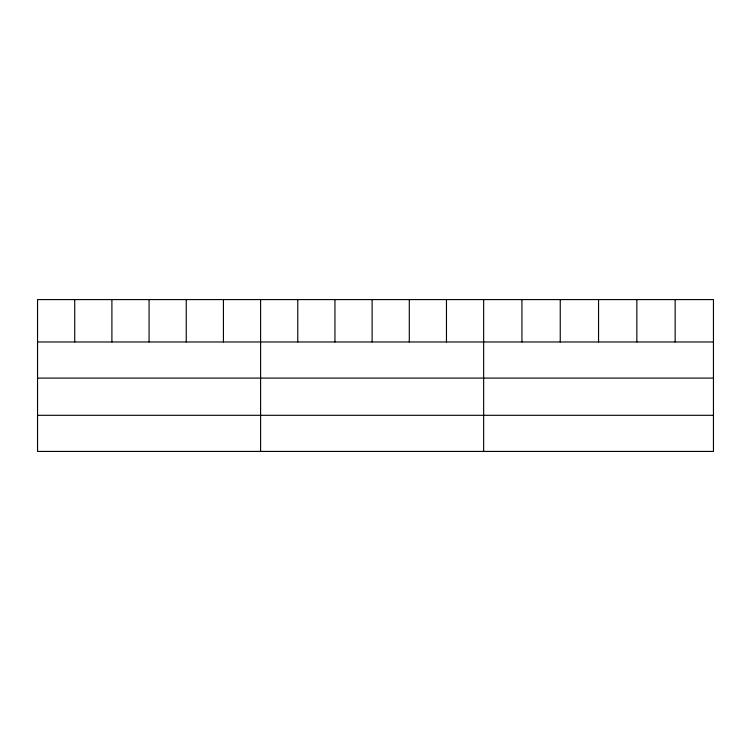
<?xml version="1.0" encoding="UTF-8"?>
<svg xmlns="http://www.w3.org/2000/svg" width="751" height="751" viewBox="0 0 751 751"><rect width="100%" height="100%" fill="white"/><g stroke="black" fill="none" stroke-linecap="round" stroke-linejoin="round"><path stroke-width="1.13" d="M713.45 378.091L713.45 299.583L37.55 299.583L37.55 451.417L713.45 451.417L713.45 378.091L37.55 378.091M37.55 341.977L713.45 341.977M37.55 415.303L713.45 415.303M675.149 299.583L675.149 341.977M636.848 299.583L636.848 341.977M598.547 299.583L598.547 341.977M560.246 299.583L560.246 341.977M521.945 299.583L521.945 341.977M483.644 299.583L483.644 451.417M446.469 299.583L446.469 341.977M409.295 299.583L409.295 341.977M372.12 299.583L372.12 341.977M334.946 299.583L334.946 341.977M297.772 299.583L297.772 341.977M260.597 299.583L260.597 451.417M223.422 299.583L223.422 341.977M186.248 299.583L186.248 341.977M149.073 299.583L149.073 341.977M111.899 299.583L111.899 341.977M74.724 299.583L74.724 341.977"/></g></svg>
